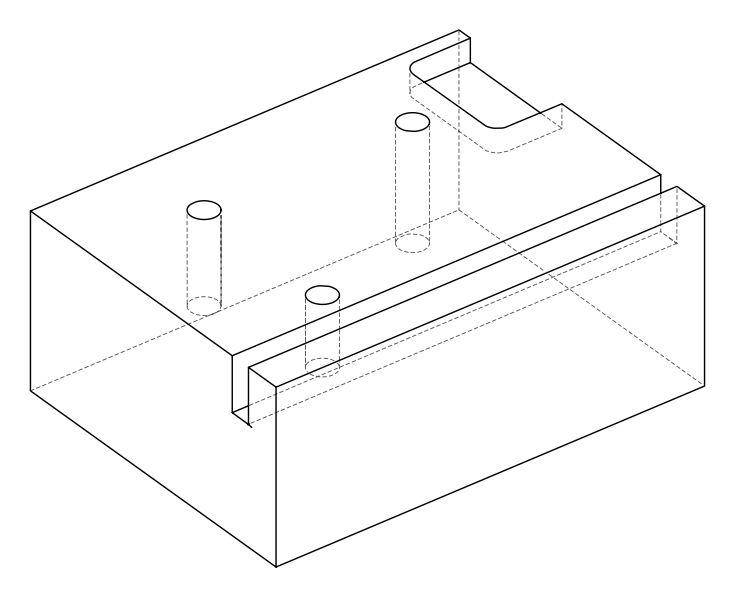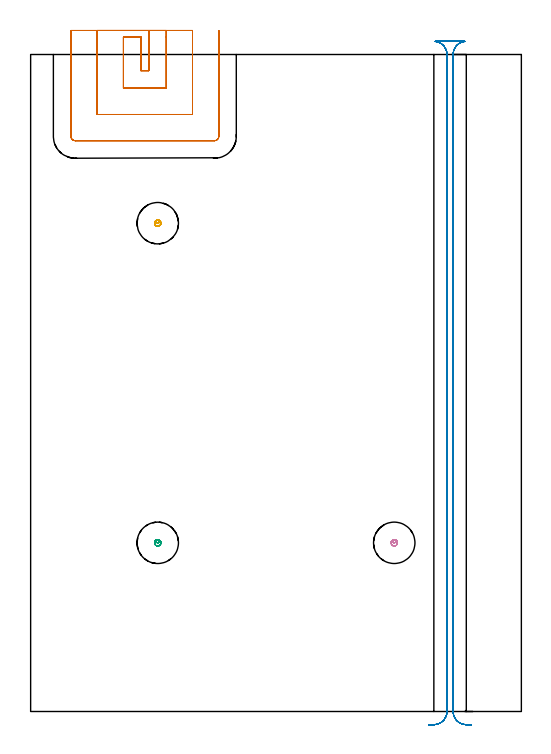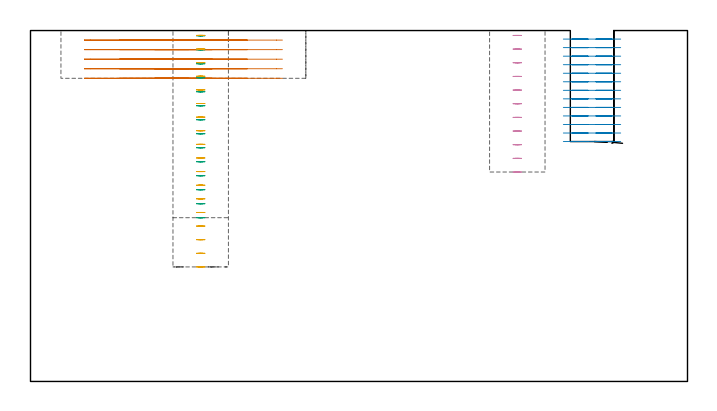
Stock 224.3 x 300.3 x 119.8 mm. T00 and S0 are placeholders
(PLAN: 5 operations, 2 tool changes, 25.6 min)
(1 MILL_SLOT | SLOT_PARTIAL_RECTANGULAR | NXT0201_012 | Follow Part, ap 4, ae 75% | 5.96 min | 63903 mm3)
(2 MILL_RECTANGULAR_SLOT | SLOT_RECTANGULAR | NXT0201_011 | Follow Part, ap 3, ae 75% | 17.23 min | 168454 mm3)
(3 MILL_BLIND_HOLE_FROM_SOLID_MATERIAL | STEP1POCKET | NXT0201_012 | Spiral | 0.78 min | 17914 mm3)
(4 MILL_BLIND_HOLE_FROM_SOLID_MATERIAL_1 | STEP1POCKET_1 | NXT0201_012 | Spiral | 0.61 min | 13563 mm3)
(5 MILL_BLIND_HOLE_FROM_SOLID_MATERIAL_2 | STEP1POCKET_2 | NXT0201_012 | Spiral | 1 min | 22622 mm3)
(TOOL NXT0201_012 | ENDMILL 16mm [2P460-1600-NA 1630] | D16 FL38 Z6)
(TOOL NXT0201_011 | ENDMILL 12mm [2P460-1200-NA 1630] | D12 FL38 Z6)
(OP 1 MILL_SLOT)
G17 G21 G94 G90
T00 M6
G54
G17 G0 G90 X54. Y311.3 S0 M3
G43 Z129.8 H1
Z116.54
G94 G1 Y308.3 F250.
Y292.9 F500.
X50.4
Y308.3
X42.4
Y284.9
X62.
Y308.3
Y311.3 F250.
X30.4
Y308.3
Y272.9 F500.
X74.
Y308.3
Y311.3 F250.
X18.4
Y308.3
Y262.9 F500.
G3 X20.4 Y260.9 R2.
G1 X84.
G3 X86. Y262.9 R2.
G1 Y308.3
Y311.3 F250.
G0 X54. Z113.28
G1 Y308.3
Y292.9 F500.
X50.4
Y308.3
X42.4
Y284.9
X62.
Y308.3
Y311.3 F250.
X30.4
Y308.3
Y272.9 F500.
X74.
Y308.3
Y311.3 F250.
X18.4
Y308.3
Y262.9 F500.
G3 X20.4 Y260.9 R2.
G1 X84.
G3 X86. Y262.9 R2.
G1 Y308.3
Y311.3 F250.
G0 X54. Z110.02
G1 Y308.3
Y292.9 F500.
X50.4
Y308.3
X42.4
Y284.9
X62.
Y308.3
Y311.3 F250.
X30.4
Y308.3
Y272.9 F500.
X74.
Y308.3
Y311.3 F250.
X18.4
Y308.3
Y262.9 F500.
G3 X20.4 Y260.9 R2.
G1 X84.
G3 X86. Y262.9 R2.
G1 Y308.3
Y311.3 F250.
G0 X54. Z106.76
G1 Y308.3
Y292.9 F500.
X50.4
Y308.3
X42.4
Y284.9
X62.
Y308.3
Y311.3 F250.
X30.4
Y308.3
Y272.9 F500.
X74.
Y308.3
Y311.3 F250.
X18.4
Y308.3
Y262.9 F500.
G3 X20.4 Y260.9 R2.
G1 X84.
G3 X86. Y262.9 R2.
G1 Y308.3
Y311.3 F250.
G0 X54. Z103.5
G1 Y308.3
Y292.9 F500.
X50.4
Y308.3
X42.4
Y284.9
X62.
Y308.3
Y311.3 F250.
X30.4
Y308.3
Y272.9 F500.
X74.
Y308.3
Y311.3 F250.
X18.4
Y308.3
Y262.9 F500.
G3 X20.4 Y260.9 R2.
G1 X84.
G3 X86. Y262.9 R2.
G1 Y308.3
Y311.3 F250.
G0 Z129.8
M5
M2
(OP 2 MILL_RECTANGULAR_SLOT)
G17 G21 G94 G90
T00 M6
G54
G17 G0 G90 X201.486 Y-6.27 S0 M3
G43 Z129.8 H1
Z116.885
G94 G1 X198.501 Y-5.97 F250.
G2 X193.1 Y0. R6. F500.
G1 Y300.3
G2 X198.501 Y306.27 R6.
G1 Y306.3
X184.899
Y306.27
G2 X190.3 Y300.3 R6.
G1 Y0.
G2 X184.899 Y-5.97 R6.
G1 X181.914 Y-6.27 F250.
G0 X201.486 Z113.969
G1 X198.501 Y-5.97
G2 X193.1 Y0. R6. F500.
G1 Y300.3
G2 X198.501 Y306.27 R6.
G1 Y306.3
X184.899
Y306.27
G2 X190.3 Y300.3 R6.
G1 Y0.
G2 X184.899 Y-5.97 R6.
G1 X181.914 Y-6.27 F250.
G0 X201.486 Z111.054
G1 X198.501 Y-5.97
G2 X193.1 Y0. R6. F500.
G1 Y300.3
G2 X198.501 Y306.27 R6.
G1 Y306.3
X184.899
Y306.27
G2 X190.3 Y300.3 R6.
G1 Y0.
G2 X184.899 Y-5.97 R6.
G1 X181.914 Y-6.27 F250.
G0 X201.486 Z108.138
G1 X198.501 Y-5.97
G2 X193.1 Y0. R6. F500.
G1 Y300.3
G2 X198.501 Y306.27 R6.
G1 Y306.3
X184.899
Y306.27
G2 X190.3 Y300.3 R6.
G1 Y0.
G2 X184.899 Y-5.97 R6.
G1 X181.914 Y-6.27 F250.
G0 X201.486 Z105.223
G1 X198.501 Y-5.97
G2 X193.1 Y0. R6. F500.
G1 Y300.3
G2 X198.501 Y306.27 R6.
G1 Y306.3
X184.899
Y306.27
G2 X190.3 Y300.3 R6.
G1 Y0.
G2 X184.899 Y-5.97 R6.
G1 X181.914 Y-6.27 F250.
G0 X201.486 Z102.308
G1 X198.501 Y-5.97
G2 X193.1 Y0. R6. F500.
G1 Y300.3
G2 X198.501 Y306.27 R6.
G1 Y306.3
X184.899
Y306.27
G2 X190.3 Y300.3 R6.
G1 Y0.
G2 X184.899 Y-5.97 R6.
G1 X181.914 Y-6.27 F250.
G0 X201.486 Z99.392
G1 X198.501 Y-5.97
G2 X193.1 Y0. R6. F500.
G1 Y300.3
G2 X198.501 Y306.27 R6.
G1 Y306.3
X184.899
Y306.27
G2 X190.3 Y300.3 R6.
G1 Y0.
G2 X184.899 Y-5.97 R6.
G1 X181.914 Y-6.27 F250.
G0 X201.486 Z96.477
G1 X198.501 Y-5.97
G2 X193.1 Y0. R6. F500.
G1 Y300.3
G2 X198.501 Y306.27 R6.
G1 Y306.3
X184.899
Y306.27
G2 X190.3 Y300.3 R6.
G1 Y0.
G2 X184.899 Y-5.97 R6.
G1 X181.914 Y-6.27 F250.
G0 X201.486 Z93.562
G1 X198.501 Y-5.97
G2 X193.1 Y0. R6. F500.
G1 Y300.3
G2 X198.501 Y306.27 R6.
G1 Y306.3
X184.899
Y306.27
G2 X190.3 Y300.3 R6.
G1 Y0.
G2 X184.899 Y-5.97 R6.
G1 X181.914 Y-6.27 F250.
G0 X201.486 Z90.646
G1 X198.501 Y-5.97
G2 X193.1 Y0. R6. F500.
G1 Y300.3
G2 X198.501 Y306.27 R6.
G1 Y306.3
X184.899
Y306.27
G2 X190.3 Y300.3 R6.
G1 Y0.
G2 X184.899 Y-5.97 R6.
G1 X181.914 Y-6.27 F250.
G0 X201.486 Z87.731
G1 X198.501 Y-5.97
G2 X193.1 Y0. R6. F500.
G1 Y300.3
G2 X198.501 Y306.27 R6.
G1 Y306.3
X184.899
Y306.27
G2 X190.3 Y300.3 R6.
G1 Y0.
G2 X184.899 Y-5.97 R6.
G1 X181.914 Y-6.27 F250.
G0 X201.486 Z84.815
G1 X198.501 Y-5.97
G2 X193.1 Y0. R6. F500.
G1 Y300.3
G2 X198.501 Y306.27 R6.
G1 Y306.3
X184.899
Y306.27
G2 X190.3 Y300.3 R6.
G1 Y0.
G2 X184.899 Y-5.97 R6.
G1 X181.914 Y-6.27 F250.
G0 X201.486 Z81.9
G1 X198.501 Y-5.97
G2 X193.1 Y0. R6. F500.
G1 Y300.3
G2 X198.501 Y306.27 R6.
G1 Y306.3
X184.899
Y306.27
G2 X190.3 Y300.3 R6.
G1 Y0.
G2 X184.899 Y-5.97 R6.
G1 X181.914 Y-6.27 F250.
G0 Z129.8
M5
M2
(OP 3 MILL_BLIND_HOLE_FROM_SOLID_MATERIAL)
G17 G21 G94 G90
T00 M6
G54
G17 G0 G90 X58.1 Y77.1 S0 M3
G43 Z129.8 H1
Z118.021
G94 G3 X58.825 Y77.825 R0.725 F250.
X58.1 Y78.55 R0.725
X56.65 Y77.1 R1.45
X58.1 Y78.55 R-1.45
X57.375 Y77.825 R0.725
X58.1 Y77.1 R0.725
G0 Z113.243
G3 X58.825 Y77.825 R0.725
X58.1 Y78.55 R0.725
X56.65 Y77.1 R1.45
X58.1 Y78.55 R-1.45
X57.375 Y77.825 R0.725
X58.1 Y77.1 R0.725
G0 Z108.464
G3 X58.825 Y77.825 R0.725
X58.1 Y78.55 R0.725
X56.65 Y77.1 R1.45
X58.1 Y78.55 R-1.45
X57.375 Y77.825 R0.725
X58.1 Y77.1 R0.725
G0 Z103.686
G3 X58.825 Y77.825 R0.725
X58.1 Y78.55 R0.725
X56.65 Y77.1 R1.45
X58.1 Y78.55 R-1.45
X57.375 Y77.825 R0.725
X58.1 Y77.1 R0.725
G0 Z98.907
G3 X58.825 Y77.825 R0.725
X58.1 Y78.55 R0.725
X56.65 Y77.1 R1.45
X58.1 Y78.55 R-1.45
X57.375 Y77.825 R0.725
X58.1 Y77.1 R0.725
G0 Z94.129
G3 X58.825 Y77.825 R0.725
X58.1 Y78.55 R0.725
X56.65 Y77.1 R1.45
X58.1 Y78.55 R-1.45
X57.375 Y77.825 R0.725
X58.1 Y77.1 R0.725
G0 Z89.35
G3 X58.825 Y77.825 R0.725
X58.1 Y78.55 R0.725
X56.65 Y77.1 R1.45
X58.1 Y78.55 R-1.45
X57.375 Y77.825 R0.725
X58.1 Y77.1 R0.725
G0 Z84.571
G3 X58.825 Y77.825 R0.725
X58.1 Y78.55 R0.725
X56.65 Y77.1 R1.45
X58.1 Y78.55 R-1.45
X57.375 Y77.825 R0.725
X58.1 Y77.1 R0.725
G0 Z79.793
G3 X58.825 Y77.825 R0.725
X58.1 Y78.55 R0.725
X56.65 Y77.1 R1.45
X58.1 Y78.55 R-1.45
X57.375 Y77.825 R0.725
X58.1 Y77.1 R0.725
G0 Z75.014
G3 X58.825 Y77.825 R0.725
X58.1 Y78.55 R0.725
X56.65 Y77.1 R1.45
X58.1 Y78.55 R-1.45
X57.375 Y77.825 R0.725
X58.1 Y77.1 R0.725
G0 Z70.236
G3 X58.825 Y77.825 R0.725
X58.1 Y78.55 R0.725
X56.65 Y77.1 R1.45
X58.1 Y78.55 R-1.45
X57.375 Y77.825 R0.725
X58.1 Y77.1 R0.725
G0 Z65.457
G3 X58.825 Y77.825 R0.725
X58.1 Y78.55 R0.725
X56.65 Y77.1 R1.45
X58.1 Y78.55 R-1.45
X57.375 Y77.825 R0.725
X58.1 Y77.1 R0.725
G0 Z60.679
G3 X58.825 Y77.825 R0.725
X58.1 Y78.55 R0.725
X56.65 Y77.1 R1.45
X58.1 Y78.55 R-1.45
X57.375 Y77.825 R0.725
X58.1 Y77.1 R0.725
G0 Z55.9
G3 X58.825 Y77.825 R0.725
X58.1 Y78.55 R0.725
X56.65 Y77.1 R1.45
X58.1 Y78.55 R-1.45
X57.375 Y77.825 R0.725
X58.1 Y77.1 R0.725
G0 Z129.8
M5
M2
(OP 4 MILL_BLIND_HOLE_FROM_SOLID_MATERIAL_1)
G17 G21 G94 G90
T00 M6
G54
G17 G0 G90 X166.2 Y77.1 S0 M3
G43 Z129.8 H1
Z118.136
G94 G3 X166.925 Y77.825 R0.725 F250.
X166.2 Y78.55 R0.725
X164.75 Y77.1 R1.45
X166.2 Y78.55 R-1.45
X165.475 Y77.825 R0.725
X166.2 Y77.1 R0.725
G0 Z113.473
G3 X166.925 Y77.825 R0.725
X166.2 Y78.55 R0.725
X164.75 Y77.1 R1.45
X166.2 Y78.55 R-1.45
X165.475 Y77.825 R0.725
X166.2 Y77.1 R0.725
G0 Z108.809
G3 X166.925 Y77.825 R0.725
X166.2 Y78.55 R0.725
X164.75 Y77.1 R1.45
X166.2 Y78.55 R-1.45
X165.475 Y77.825 R0.725
X166.2 Y77.1 R0.725
G0 Z104.145
G3 X166.925 Y77.825 R0.725
X166.2 Y78.55 R0.725
X164.75 Y77.1 R1.45
X166.2 Y78.55 R-1.45
X165.475 Y77.825 R0.725
X166.2 Y77.1 R0.725
G0 Z99.482
G3 X166.925 Y77.825 R0.725
X166.2 Y78.55 R0.725
X164.75 Y77.1 R1.45
X166.2 Y78.55 R-1.45
X165.475 Y77.825 R0.725
X166.2 Y77.1 R0.725
G0 Z94.818
G3 X166.925 Y77.825 R0.725
X166.2 Y78.55 R0.725
X164.75 Y77.1 R1.45
X166.2 Y78.55 R-1.45
X165.475 Y77.825 R0.725
X166.2 Y77.1 R0.725
G0 Z90.155
G3 X166.925 Y77.825 R0.725
X166.2 Y78.55 R0.725
X164.75 Y77.1 R1.45
X166.2 Y78.55 R-1.45
X165.475 Y77.825 R0.725
X166.2 Y77.1 R0.725
G0 Z85.491
G3 X166.925 Y77.825 R0.725
X166.2 Y78.55 R0.725
X164.75 Y77.1 R1.45
X166.2 Y78.55 R-1.45
X165.475 Y77.825 R0.725
X166.2 Y77.1 R0.725
G0 Z80.827
G3 X166.925 Y77.825 R0.725
X166.2 Y78.55 R0.725
X164.75 Y77.1 R1.45
X166.2 Y78.55 R-1.45
X165.475 Y77.825 R0.725
X166.2 Y77.1 R0.725
G0 Z76.164
G3 X166.925 Y77.825 R0.725
X166.2 Y78.55 R0.725
X164.75 Y77.1 R1.45
X166.2 Y78.55 R-1.45
X165.475 Y77.825 R0.725
X166.2 Y77.1 R0.725
G0 Z71.5
G3 X166.925 Y77.825 R0.725
X166.2 Y78.55 R0.725
X164.75 Y77.1 R1.45
X166.2 Y78.55 R-1.45
X165.475 Y77.825 R0.725
X166.2 Y77.1 R0.725
G0 Z129.8
M5
M2
(OP 5 MILL_BLIND_HOLE_FROM_SOLID_MATERIAL_2)
G17 G21 G94 G90
T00 M6
G54
G17 G0 G90 X58.1 Y223.2 S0 M3
G43 Z129.8 H1
Z118.15
G94 G3 X58.825 Y223.925 R0.725 F250.
X58.1 Y224.65 R0.725
X56.65 Y223.2 R1.45
X58.1 Y224.65 R-1.45
X57.375 Y223.925 R0.725
X58.1 Y223.2 R0.725
G0 Z113.5
G3 X58.825 Y223.925 R0.725
X58.1 Y224.65 R0.725
X56.65 Y223.2 R1.45
X58.1 Y224.65 R-1.45
X57.375 Y223.925 R0.725
X58.1 Y223.2 R0.725
G0 Z108.85
G3 X58.825 Y223.925 R0.725
X58.1 Y224.65 R0.725
X56.65 Y223.2 R1.45
X58.1 Y224.65 R-1.45
X57.375 Y223.925 R0.725
X58.1 Y223.2 R0.725
G0 Z104.2
G3 X58.825 Y223.925 R0.725
X58.1 Y224.65 R0.725
X56.65 Y223.2 R1.45
X58.1 Y224.65 R-1.45
X57.375 Y223.925 R0.725
X58.1 Y223.2 R0.725
G0 Z99.55
G3 X58.825 Y223.925 R0.725
X58.1 Y224.65 R0.725
X56.65 Y223.2 R1.45
X58.1 Y224.65 R-1.45
X57.375 Y223.925 R0.725
X58.1 Y223.2 R0.725
G0 Z94.9
G3 X58.825 Y223.925 R0.725
X58.1 Y224.65 R0.725
X56.65 Y223.2 R1.45
X58.1 Y224.65 R-1.45
X57.375 Y223.925 R0.725
X58.1 Y223.2 R0.725
G0 Z90.25
G3 X58.825 Y223.925 R0.725
X58.1 Y224.65 R0.725
X56.65 Y223.2 R1.45
X58.1 Y224.65 R-1.45
X57.375 Y223.925 R0.725
X58.1 Y223.2 R0.725
G0 Z85.6
G3 X58.825 Y223.925 R0.725
X58.1 Y224.65 R0.725
X56.65 Y223.2 R1.45
X58.1 Y224.65 R-1.45
X57.375 Y223.925 R0.725
X58.1 Y223.2 R0.725
G0 Z80.95
G3 X58.825 Y223.925 R0.725
X58.1 Y224.65 R0.725
X56.65 Y223.2 R1.45
X58.1 Y224.65 R-1.45
X57.375 Y223.925 R0.725
X58.1 Y223.2 R0.725
G0 Z76.3
G3 X58.825 Y223.925 R0.725
X58.1 Y224.65 R0.725
X56.65 Y223.2 R1.45
X58.1 Y224.65 R-1.45
X57.375 Y223.925 R0.725
X58.1 Y223.2 R0.725
G0 Z71.65
G3 X58.825 Y223.925 R0.725
X58.1 Y224.65 R0.725
X56.65 Y223.2 R1.45
X58.1 Y224.65 R-1.45
X57.375 Y223.925 R0.725
X58.1 Y223.2 R0.725
G0 Z67.
G3 X58.825 Y223.925 R0.725
X58.1 Y224.65 R0.725
X56.65 Y223.2 R1.45
X58.1 Y224.65 R-1.45
X57.375 Y223.925 R0.725
X58.1 Y223.2 R0.725
G0 Z62.35
G3 X58.825 Y223.925 R0.725
X58.1 Y224.65 R0.725
X56.65 Y223.2 R1.45
X58.1 Y224.65 R-1.45
X57.375 Y223.925 R0.725
X58.1 Y223.2 R0.725
G0 Z57.7
G3 X58.825 Y223.925 R0.725
X58.1 Y224.65 R0.725
X56.65 Y223.2 R1.45
X58.1 Y224.65 R-1.45
X57.375 Y223.925 R0.725
X58.1 Y223.2 R0.725
G0 Z53.05
G3 X58.825 Y223.925 R0.725
X58.1 Y224.65 R0.725
X56.65 Y223.2 R1.45
X58.1 Y224.65 R-1.45
X57.375 Y223.925 R0.725
X58.1 Y223.2 R0.725
G0 Z48.4
G3 X58.825 Y223.925 R0.725
X58.1 Y224.65 R0.725
X56.65 Y223.2 R1.45
X58.1 Y224.65 R-1.45
X57.375 Y223.925 R0.725
X58.1 Y223.2 R0.725
G0 Z43.75
G3 X58.825 Y223.925 R0.725
X58.1 Y224.65 R0.725
X56.65 Y223.2 R1.45
X58.1 Y224.65 R-1.45
X57.375 Y223.925 R0.725
X58.1 Y223.2 R0.725
G0 Z39.1
G3 X58.825 Y223.925 R0.725
X58.1 Y224.65 R0.725
X56.65 Y223.2 R1.45
X58.1 Y224.65 R-1.45
X57.375 Y223.925 R0.725
X58.1 Y223.2 R0.725
G0 Z129.8
M5
M2
